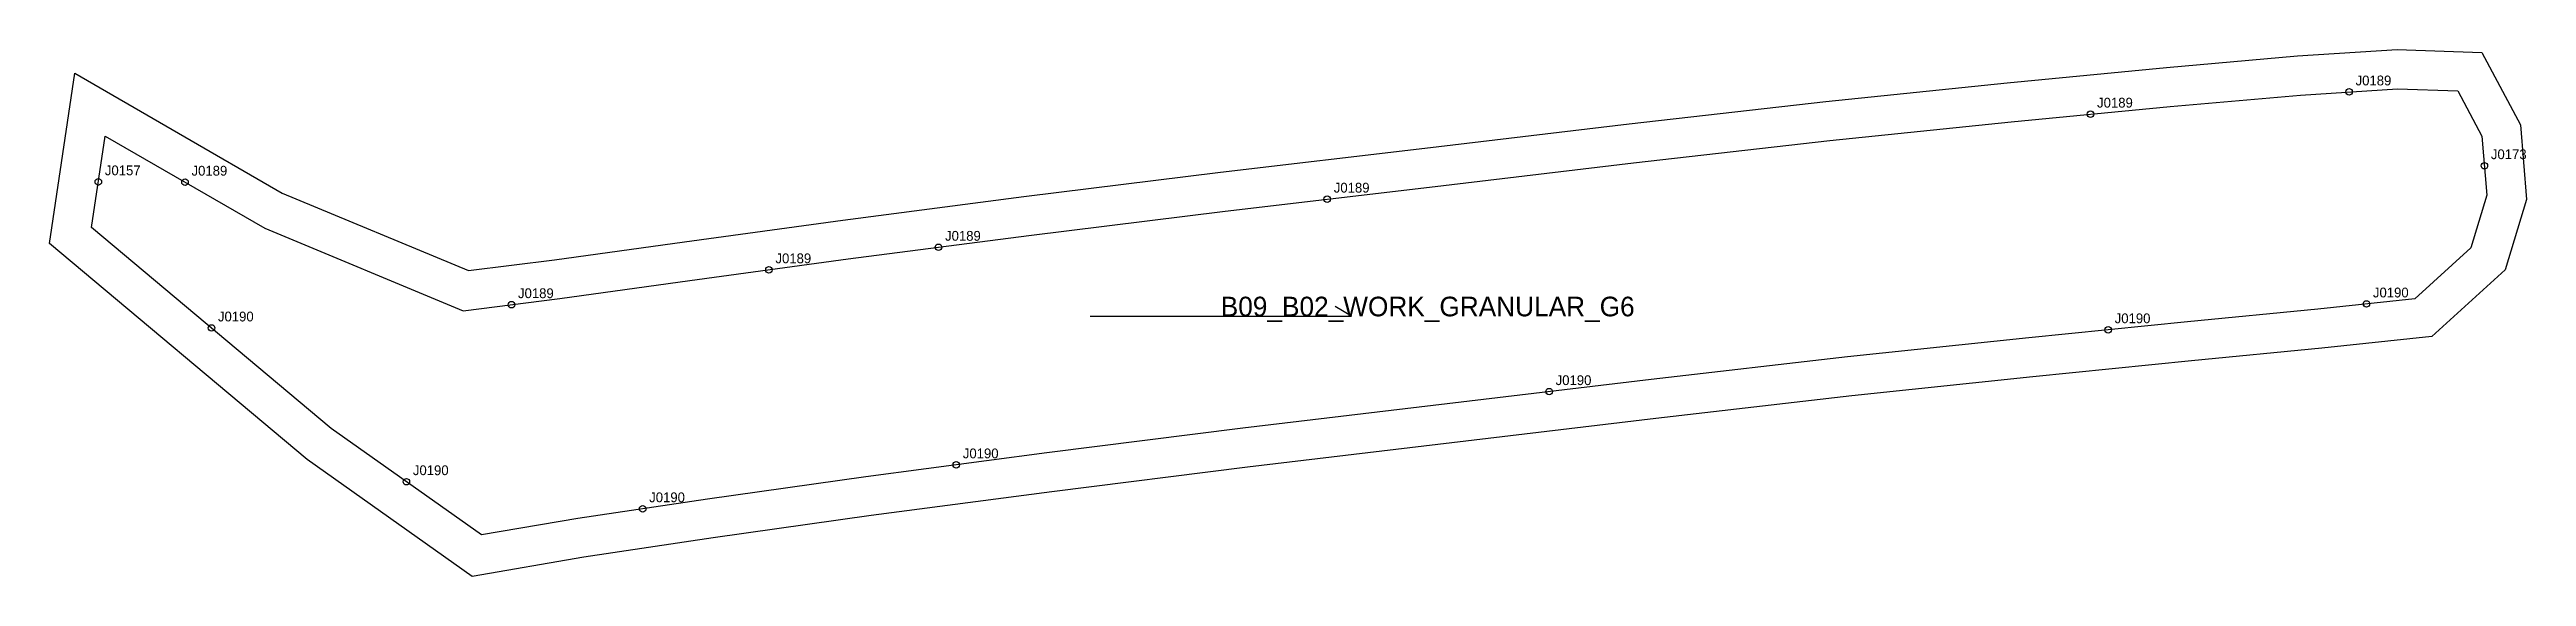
# Model space of a CAD drawing. Header units: millimetres. Extents: x -17 to 741, y -135 to 26.
import ezdxf

# ---------------------------------------------------------------- set-up
doc = ezdxf.new("R2010")
doc.units = ezdxf.units.MM
for name, color, linetype in [('CUT', 1, 'Continuous'), ('GRAIN', 3, 'Continuous'), ('LABEL', 7, 'Continuous'), ('NOTCH', 2, 'Continuous'), ('SEW', 5, 'Continuous')]:
    doc.layers.add(name, color=color, linetype=linetype)

msp = doc.modelspace()

# ---------------------------------------------------------------- linework, layer by layer
at = {"layer": 'CUT'}
msp.add_lwpolyline([(-9.28, 19.2), (54.2, -17.4), (111.21, -41.11), (137.55, -37.79), (177.26, -32.3), (225.77, -25.68), (281.16, -18.51), (341.28, -11.06), (403.78, -3.65), (466.3, 3.71), (526.48, 10.58), (582.02, 16.34), (630.73, 21), (670.85, 24.53), (701.3, 26.46), (727.28, 25.59), (739.04, 3.44), (740.9, -19.41), (734.38, -40.85), (711.9, -61.31), (678.31, -64.82), (638.39, -68.74), (589.83, -73.58), (534.5, -79.42), (474.49, -86.35), (412.04, -93.78), (349.6, -101.25), (289.63, -108.78), (234.41, -116.07), (186.07, -122.86), (146.52, -128.79), (112.27, -134.65), (61.85, -98.89), (-17.01, -32.84), (-9.28, 19.2)], close=True, dxfattribs=at)
at = {"layer": 'GRAIN'}
for p, q in [((381.37, -55.11), (376.37, -52.11)), ((301.37, -55.11), (381.37, -55.11))]:
    msp.add_line(p, q, dxfattribs=at)
at = {"layer": 'NOTCH'}
for centre in [(607.52, 6.72), (686.62, 13.51), (-2.08, -13.98), (24.44, -14.09), (728.02, -9.05), (373.96, -19.27), (255.01, -34), (203.12, -40.88), (124.34, -51.55), (691.92, -51.33), (32.52, -58.67), (612.91, -59.22), (441.85, -78.14), (92.17, -105.68), (260.45, -100.53), (164.48, -113.96)]:
    msp.add_circle(centre, 1, dxfattribs=at)
at = {"layer": 'SEW'}
msp.add_lwpolyline([(0, 0), (48.88, -28.18), (109.55, -53.41), (139.13, -49.69), (178.89, -44.18), (227.35, -37.58), (282.67, -30.41), (342.72, -22.98), (405.2, -15.57), (467.68, -8.21), (527.78, -1.35), (583.21, 4.4), (631.83, 9.05), (671.76, 12.56), (701.48, 14.45), (719.93, 13.83), (727.28, 0), (728.76, -18.11), (723.86, -34.19), (706.73, -49.78), (677.1, -52.89), (637.21, -56.8), (588.61, -61.64), (533.18, -67.5), (473.09, -74.43), (410.61, -81.86), (348.14, -89.34), (288.1, -96.88), (232.79, -104.18), (184.35, -110.99), (144.62, -116.94), (115.15, -121.98), (69.19, -89.38), (-4.16, -27.95)], close=True, dxfattribs=at)

# ---------------------------------------------------------------- texts
at = {"layer": 'LABEL'}
for s, height, p in [('J0189', 3, (688.62, 15.51)), ('J0189', 3, (609.52, 8.72)), ('J0173', 3, (730.02, -7.05)), ('J0157', 3, (-0.08, -11.98)), ('J0189', 3, (26.44, -12.09)), ('J0189', 3, (375.96, -17.27)), ('J0189', 3, (257.01, -32)), ('J0189', 3, (205.12, -38.88)), ('J0189', 3, (126.34, -49.55)), ('B09_B02_WORK_GRANULAR_G6', 6, (341.37, -55.11)), ('J0190', 3, (693.92, -49.33)), ('J0190', 3, (34.52, -56.67)), ('J0190', 3, (614.91, -57.22)), ('J0190', 3, (443.85, -76.14)), ('J0190', 3, (262.45, -98.53)), ('J0190', 3, (94.17, -103.68)), ('J0190', 3, (166.48, -111.96))]:
    msp.add_text(s, height=height, dxfattribs=at).set_placement(p)

doc.saveas('drawing.dxf')
